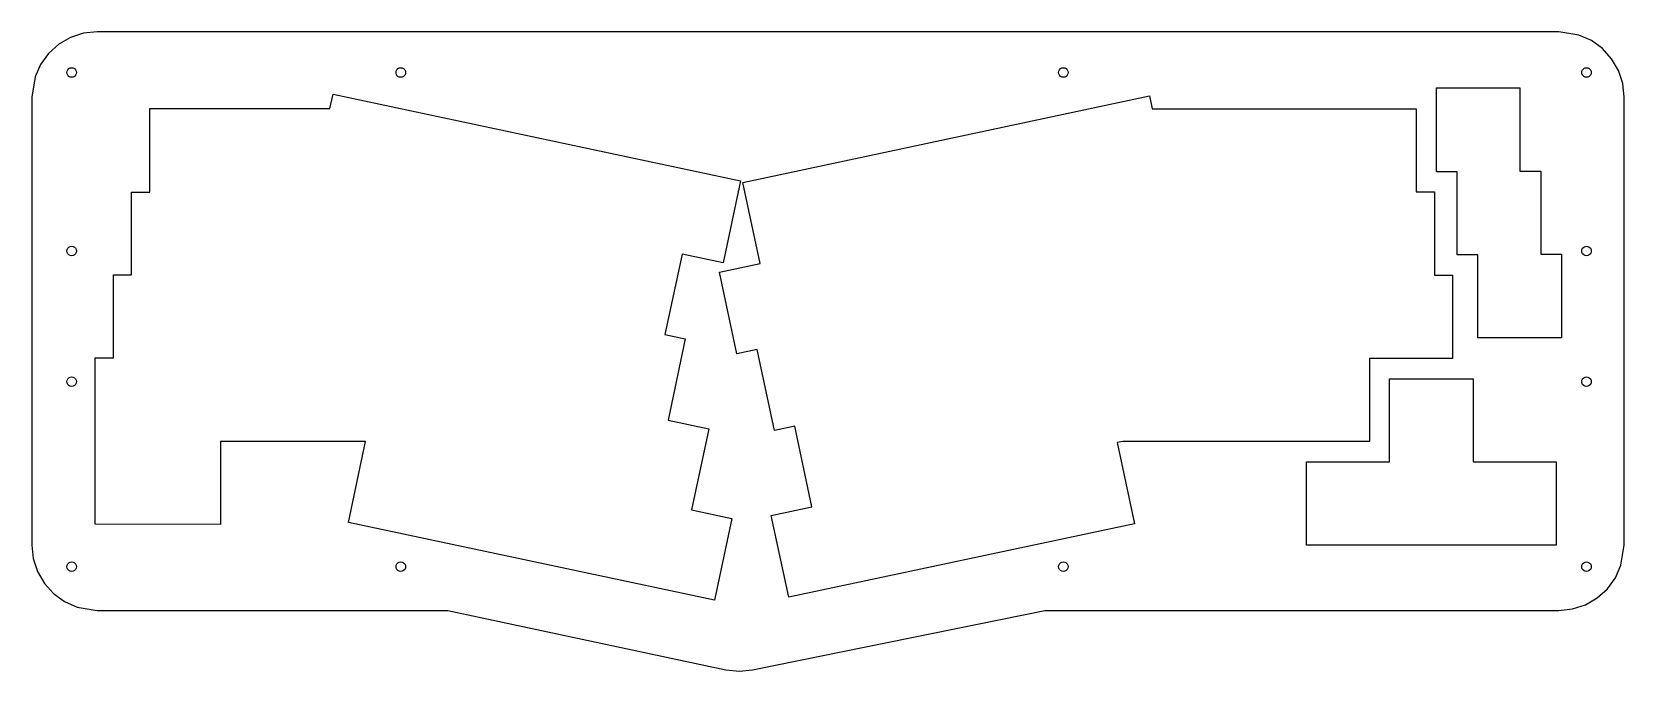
# Model space of a CAD drawing. Header units: metres. Extents: x -37 to 329, y -119 to 27.
import ezdxf

# ---------------------------------------------------------------- set-up
doc = ezdxf.new("R2010")
doc.units = ezdxf.units.M

msp = doc.modelspace()

# ---------------------------------------------------------------- linework, layer by layer
for p, q in [((-27.7417, 26.0479), (-30.4574, 24.48)), ((-24.7593, 27.0169), (-27.7417, 26.0479)), ((-21.6406, 27.3447), (-24.7593, 27.0169)), ((313.639, 27.3447), (-21.6406, 27.3447)), ((318.274, 26.6106), (313.639, 27.3447)), ((321.139, 25.3351), (318.274, 26.6106)), ((-32.7878, 22.3817), (-34.631, 19.8447)), ((-30.4574, 24.48), (-32.7878, 22.3817)), ((323.676, 23.4919), (321.139, 25.3351)), ((325.774, 21.1615), (323.676, 23.4919)), ((-34.631, 19.8447), (-35.9065, 16.98)), ((-28.6, 18), (-28.5462, 18.3399)), ((-28.5462, 18.3399), (-28.3899, 18.6466)), ((-28.3899, 18.6466), (-28.1466, 18.8899)), ((-28.1466, 18.8899), (-27.8399, 19.0462)), ((-27.8399, 19.0462), (-27.5, 19.1)), ((-27.5, 19.1), (-27.1601, 19.0462)), ((-27.1601, 19.0462), (-26.8534, 18.8899)), ((-26.8534, 18.8899), (-26.6101, 18.6466)), ((-26.6101, 18.6466), (-26.4538, 18.3399)), ((-26.4538, 18.3399), (-26.4, 18)), ((46.9, 18), (46.9538, 18.3399)), ((46.9538, 18.3399), (47.1101, 18.6466)), ((47.1101, 18.6466), (47.3534, 18.8899)), ((47.3534, 18.8899), (47.6601, 19.0462)), ((47.6601, 19.0462), (48, 19.1)), ((48, 19.1), (48.3399, 19.0462)), ((48.3399, 19.0462), (48.6466, 18.8899)), ((48.6466, 18.8899), (48.8899, 18.6466)), ((48.8899, 18.6466), (49.0462, 18.3399)), ((49.0462, 18.3399), (49.1, 18)), ((198.9, 18), (198.954, 18.3399)), ((198.954, 18.3399), (199.11, 18.6466)), ((199.11, 18.6466), (199.353, 18.8899)), ((199.353, 18.8899), (199.66, 19.0462)), ((199.66, 19.0462), (200, 19.1)), ((200, 19.1), (200.34, 19.0462)), ((200.34, 19.0462), (200.647, 18.8899)), ((200.647, 18.8899), (200.89, 18.6466)), ((200.89, 18.6466), (201.046, 18.3399)), ((201.046, 18.3399), (201.1, 18)), ((318.9, 18), (318.954, 18.3399)), ((318.954, 18.3399), (319.11, 18.6466)), ((319.11, 18.6466), (319.353, 18.8899)), ((319.353, 18.8899), (319.66, 19.0462)), ((319.66, 19.0462), (320, 19.1)), ((320, 19.1), (320.34, 19.0462)), ((320.34, 19.0462), (320.647, 18.8899)), ((320.647, 18.8899), (320.89, 18.6466)), ((320.89, 18.6466), (321.046, 18.3399)), ((321.046, 18.3399), (321.1, 18)), ((327.342, 18.4458), (325.774, 21.1615)), ((328.311, 15.4634), (327.342, 18.4458)), ((-35.9065, 16.98), (-36.6406, 12.3447)), ((-28.5462, 17.6601), (-28.6, 18)), ((-28.3899, 17.3534), (-28.5462, 17.6601)), ((-28.1466, 17.1101), (-28.3899, 17.3534)), ((-27.8399, 16.9538), (-28.1466, 17.1101)), ((-27.5, 16.9), (-27.8399, 16.9538)), ((-27.1601, 16.9538), (-27.5, 16.9)), ((-26.8534, 17.1101), (-27.1601, 16.9538)), ((-26.6101, 17.3534), (-26.8534, 17.1101)), ((-26.4538, 17.6601), (-26.6101, 17.3534)), ((-26.4, 18), (-26.4538, 17.6601)), ((46.9538, 17.6601), (46.9, 18)), ((47.1101, 17.3534), (46.9538, 17.6601)), ((47.3534, 17.1101), (47.1101, 17.3534)), ((47.6601, 16.9538), (47.3534, 17.1101)), ((48, 16.9), (47.6601, 16.9538)), ((48.3399, 16.9538), (48, 16.9)), ((48.6466, 17.1101), (48.3399, 16.9538)), ((48.8899, 17.3534), (48.6466, 17.1101)), ((49.0462, 17.6601), (48.8899, 17.3534)), ((49.1, 18), (49.0462, 17.6601)), ((198.954, 17.6601), (198.9, 18)), ((199.11, 17.3534), (198.954, 17.6601)), ((199.353, 17.1101), (199.11, 17.3534)), ((199.66, 16.9538), (199.353, 17.1101)), ((200, 16.9), (199.66, 16.9538)), ((200.34, 16.9538), (200, 16.9)), ((200.647, 17.1101), (200.34, 16.9538)), ((200.89, 17.3534), (200.647, 17.1101)), ((201.046, 17.6601), (200.89, 17.3534)), ((201.1, 18), (201.046, 17.6601)), ((318.954, 17.6601), (318.9, 18)), ((319.11, 17.3534), (318.954, 17.6601)), ((319.353, 17.1101), (319.11, 17.3534)), ((319.66, 16.9538), (319.353, 17.1101)), ((320, 16.9), (319.66, 16.9538)), ((320.34, 16.9538), (320, 16.9)), ((320.647, 17.1101), (320.34, 16.9538)), ((320.89, 17.3534), (320.647, 17.1101)), ((321.046, 17.6601), (320.89, 17.3534)), ((321.1, 18), (321.046, 17.6601)), ((328.639, 12.3447), (328.311, 15.4634)), ((-36.6406, 12.3447), (-36.6406, -90.5254)), ((31.7559, 9.71387), (32.4561, 13.0137)), ((32.4561, 13.0137), (125.956, -6.88672)), ((126.476, -7.24707), (219.756, 12.623)), ((219.756, 12.623), (220.366, 9.63379)), ((285.576, -4.81641), (285.596, 14.4434)), ((285.596, 14.4434), (304.736, 14.4434)), ((304.736, 14.4434), (304.736, -4.69629)), ((328.639, -90.5254), (328.639, 12.3447)), ((-9.58398, -9.44629), (-9.58398, 9.71387)), ((-9.58398, 9.71387), (31.7559, 9.71387)), ((220.366, 9.63379), (280.946, 9.66309)), ((280.946, 9.66309), (280.946, -9.43652)), ((125.956, -6.88672), (121.956, -25.6865)), ((130.446, -25.8564), (126.476, -7.24707)), ((290.336, -4.81641), (285.576, -4.81641)), ((290.336, -23.8662), (290.336, -4.81641)), ((304.736, -4.69629), (309.496, -4.69629)), ((309.496, -4.69629), (309.496, -23.7471)), ((-13.7637, -28.4971), (-13.7637, -9.44629)), ((-13.7637, -9.44629), (-9.58398, -9.44629)), ((280.946, -9.43652), (285.096, -9.43652)), ((285.096, -9.43652), (285.096, -28.5068)), ((-27.8399, -21.9538), (-27.5, -21.9)), ((-27.5, -21.9), (-27.1601, -21.9538)), ((319.66, -21.9538), (320, -21.9)), ((320, -21.9), (320.34, -21.9538)), ((-28.6, -23), (-28.5462, -22.6601)), ((-28.5462, -23.3399), (-28.6, -23)), ((-28.5462, -22.6601), (-28.3899, -22.3534)), ((-28.3899, -23.6466), (-28.5462, -23.3399)), ((-28.3899, -22.3534), (-28.1466, -22.1101)), ((-28.1466, -23.8899), (-28.3899, -23.6466)), ((-28.1466, -22.1101), (-27.8399, -21.9538)), ((-27.8399, -24.0462), (-28.1466, -23.8899)), ((-27.5, -24.1), (-27.8399, -24.0462)), ((-27.1601, -24.0462), (-27.5, -24.1)), ((-27.1601, -21.9538), (-26.8534, -22.1101)), ((-26.8534, -23.8899), (-27.1601, -24.0462)), ((-26.8534, -22.1101), (-26.6101, -22.3534)), ((-26.6101, -23.6466), (-26.8534, -23.8899)), ((-26.6101, -22.3534), (-26.4538, -22.6601)), ((-26.4538, -23.3399), (-26.6101, -23.6466)), ((-26.4538, -22.6601), (-26.4, -23)), ((-26.4, -23), (-26.4538, -23.3399)), ((112.556, -23.6865), (108.606, -42.1963)), ((121.956, -25.6865), (112.556, -23.6865)), ((295.086, -23.8662), (290.336, -23.8662)), ((295.086, -42.917), (295.086, -23.8662)), ((309.496, -23.7471), (314.246, -23.7471)), ((314.246, -23.7471), (314.246, -42.917)), ((318.9, -23), (318.954, -22.6601)), ((318.954, -23.3399), (318.9, -23)), ((318.954, -22.6601), (319.11, -22.3534)), ((319.11, -23.6466), (318.954, -23.3399)), ((319.11, -22.3534), (319.353, -22.1101)), ((319.353, -23.8899), (319.11, -23.6466)), ((319.353, -22.1101), (319.66, -21.9538)), ((319.66, -24.0462), (319.353, -23.8899)), ((320, -24.1), (319.66, -24.0462)), ((320.34, -24.0462), (320, -24.1)), ((320.34, -21.9538), (320.647, -22.1101)), ((320.647, -23.8899), (320.34, -24.0462)), ((320.647, -22.1101), (320.89, -22.3534)), ((320.89, -23.6466), (320.647, -23.8899)), ((320.89, -22.3534), (321.046, -22.6601)), ((321.046, -23.3399), (320.89, -23.6466)), ((321.046, -22.6601), (321.1, -23)), ((321.1, -23), (321.046, -23.3399)), ((-17.9336, -47.5469), (-17.9336, -28.4971)), ((-17.9336, -28.4971), (-13.7637, -28.4971)), ((121.106, -27.8467), (130.446, -25.8564)), ((125.086, -46.5967), (121.106, -27.8467)), ((285.096, -28.5068), (289.266, -28.5068)), ((289.266, -28.5068), (289.266, -47.6865)), ((108.606, -42.1963), (113.266, -43.1865)), ((113.266, -43.1865), (109.296, -61.8262)), ((314.246, -42.917), (295.086, -42.917)), ((129.776, -45.5967), (125.086, -46.5967)), ((133.736, -64.2266), (129.776, -45.5967)), ((-22.084, -85.7666), (-22.084, -47.5469)), ((-22.084, -47.5469), (-17.9336, -47.5469)), ((289.266, -47.6865), (270.216, -47.6865)), ((270.216, -47.6865), (270.216, -66.7363)), ((-28.6, -53), (-28.5462, -52.6601)), ((-28.5462, -53.3399), (-28.6, -53)), ((-28.5462, -52.6601), (-28.3899, -52.3534)), ((-28.3899, -53.6466), (-28.5462, -53.3399)), ((-28.3899, -52.3534), (-28.1466, -52.1101)), ((-28.1466, -53.8899), (-28.3899, -53.6466)), ((-28.1466, -52.1101), (-27.8399, -51.9538)), ((-27.8399, -54.0462), (-28.1466, -53.8899)), ((-27.8399, -51.9538), (-27.5, -51.9)), ((-27.5, -54.1), (-27.8399, -54.0462)), ((-27.5, -51.9), (-27.1601, -51.9538)), ((-27.1601, -54.0462), (-27.5, -54.1)), ((-27.1601, -51.9538), (-26.8534, -52.1101)), ((-26.8534, -53.8899), (-27.1601, -54.0462)), ((-26.8534, -52.1101), (-26.6101, -52.3534)), ((-26.6101, -53.6466), (-26.8534, -53.8899)), ((-26.6101, -52.3534), (-26.4538, -52.6601)), ((-26.4538, -53.3399), (-26.6101, -53.6466)), ((-26.4538, -52.6601), (-26.4, -53)), ((-26.4, -53), (-26.4538, -53.3399)), ((274.806, -71.377), (274.806, -52.3262)), ((274.806, -52.3262), (294.006, -52.3262)), ((294.006, -52.3262), (294.006, -71.3867)), ((318.9, -53), (318.954, -52.6601)), ((318.954, -53.3399), (318.9, -53)), ((318.954, -52.6601), (319.11, -52.3534)), ((319.11, -53.6466), (318.954, -53.3399)), ((319.11, -52.3534), (319.353, -52.1101)), ((319.353, -53.8899), (319.11, -53.6466)), ((319.353, -52.1101), (319.66, -51.9538)), ((319.66, -54.0462), (319.353, -53.8899)), ((319.66, -51.9538), (320, -51.9)), ((320, -54.1), (319.66, -54.0462)), ((320, -51.9), (320.34, -51.9538)), ((320.34, -54.0462), (320, -54.1)), ((320.34, -51.9538), (320.647, -52.1101)), ((320.647, -53.8899), (320.34, -54.0462)), ((320.647, -52.1101), (320.89, -52.3534)), ((320.89, -53.6466), (320.647, -53.8899)), ((320.89, -52.3534), (321.046, -52.6601)), ((321.046, -53.3399), (320.89, -53.6466)), ((321.046, -52.6601), (321.1, -53)), ((321.1, -53), (321.046, -53.3399)), ((109.296, -61.8262), (118.626, -63.8066)), ((118.626, -63.8066), (114.656, -82.4365)), ((138.376, -63.2363), (133.736, -64.2266)), ((142.326, -81.7363), (138.376, -63.2363)), ((6.63574, -66.7471), (6.62598, -85.7861)), ((39.9258, -66.7471), (6.63574, -66.7471)), ((35.9766, -85.3467), (39.9258, -66.7471)), ((213.636, -66.7363), (212.366, -67.0068)), ((212.366, -67.0068), (216.316, -85.627)), ((270.216, -66.7363), (213.636, -66.7363)), ((255.786, -90.5566), (255.786, -71.377)), ((255.786, -71.377), (274.806, -71.377)), ((294.006, -71.3867), (313.076, -71.3867)), ((313.076, -71.3867), (313.076, -90.5566)), ((114.656, -82.4365), (123.976, -84.417)), ((132.976, -83.7266), (142.326, -81.7363)), ((136.986, -102.517), (132.976, -83.7266)), ((6.62598, -85.7861), (-22.084, -85.7666)), ((119.996, -103.217), (35.9766, -85.3467)), ((123.976, -84.417), (119.996, -103.217)), ((216.316, -85.627), (136.986, -102.517)), ((-36.6406, -90.5254), (-36.3128, -93.6441)), ((313.076, -90.5566), (255.786, -90.5566)), ((327.905, -95.1606), (328.639, -90.5254)), ((-36.3128, -93.6441), (-35.3438, -96.6264)), ((-28.5462, -95.1601), (-28.3899, -94.8534)), ((-28.3899, -94.8534), (-28.1466, -94.6101)), ((-28.1466, -94.6101), (-27.8399, -94.4538)), ((-27.8399, -94.4538), (-27.5, -94.4)), ((-27.5, -94.4), (-27.1601, -94.4538)), ((-27.1601, -94.4538), (-26.8534, -94.6101)), ((-26.8534, -94.6101), (-26.6101, -94.8534)), ((-26.6101, -94.8534), (-26.4538, -95.1601)), ((46.9538, -95.1601), (47.1101, -94.8534)), ((47.1101, -94.8534), (47.3534, -94.6101)), ((47.3534, -94.6101), (47.6601, -94.4538)), ((47.6601, -94.4538), (48, -94.4)), ((48, -94.4), (48.3399, -94.4538)), ((48.3399, -94.4538), (48.6466, -94.6101)), ((48.6466, -94.6101), (48.8899, -94.8534)), ((48.8899, -94.8534), (49.0462, -95.1601)), ((198.954, -95.1601), (199.11, -94.8534)), ((199.11, -94.8534), (199.353, -94.6101)), ((199.353, -94.6101), (199.66, -94.4538)), ((199.66, -94.4538), (200, -94.4)), ((200, -94.4), (200.34, -94.4538)), ((200.34, -94.4538), (200.647, -94.6101)), ((200.647, -94.6101), (200.89, -94.8534)), ((200.89, -94.8534), (201.046, -95.1601)), ((318.954, -95.1601), (319.11, -94.8534)), ((319.11, -94.8534), (319.353, -94.6101)), ((319.353, -94.6101), (319.66, -94.4538)), ((319.66, -94.4538), (320, -94.4)), ((320, -94.4), (320.34, -94.4538)), ((320.34, -94.4538), (320.647, -94.6101)), ((320.647, -94.6101), (320.89, -94.8534)), ((320.89, -94.8534), (321.046, -95.1601)), ((-35.3438, -96.6264), (-33.7759, -99.3422)), ((-28.6, -95.5), (-28.5462, -95.1601)), ((-28.5462, -95.8399), (-28.6, -95.5)), ((-28.3899, -96.1466), (-28.5462, -95.8399)), ((-28.1466, -96.3899), (-28.3899, -96.1466)), ((-27.8399, -96.5462), (-28.1466, -96.3899)), ((-27.5, -96.6), (-27.8399, -96.5462)), ((-27.1601, -96.5462), (-27.5, -96.6)), ((-26.8534, -96.3899), (-27.1601, -96.5462)), ((-26.6101, -96.1466), (-26.8534, -96.3899)), ((-26.4538, -95.8399), (-26.6101, -96.1466)), ((-26.4538, -95.1601), (-26.4, -95.5)), ((-26.4, -95.5), (-26.4538, -95.8399)), ((46.9, -95.5), (46.9538, -95.1601)), ((46.9538, -95.8399), (46.9, -95.5)), ((47.1101, -96.1466), (46.9538, -95.8399)), ((47.3534, -96.3899), (47.1101, -96.1466)), ((47.6601, -96.5462), (47.3534, -96.3899)), ((48, -96.6), (47.6601, -96.5462)), ((48.3399, -96.5462), (48, -96.6)), ((48.6466, -96.3899), (48.3399, -96.5462)), ((48.8899, -96.1466), (48.6466, -96.3899)), ((49.0462, -95.8399), (48.8899, -96.1466)), ((49.0462, -95.1601), (49.1, -95.5)), ((49.1, -95.5), (49.0462, -95.8399)), ((198.9, -95.5), (198.954, -95.1601)), ((198.954, -95.8399), (198.9, -95.5)), ((199.11, -96.1466), (198.954, -95.8399)), ((199.353, -96.3899), (199.11, -96.1466)), ((199.66, -96.5462), (199.353, -96.3899)), ((200, -96.6), (199.66, -96.5462)), ((200.34, -96.5462), (200, -96.6)), ((200.647, -96.3899), (200.34, -96.5462)), ((200.89, -96.1466), (200.647, -96.3899)), ((201.046, -95.8399), (200.89, -96.1466)), ((201.046, -95.1601), (201.1, -95.5)), ((201.1, -95.5), (201.046, -95.8399)), ((318.9, -95.5), (318.954, -95.1601)), ((318.954, -95.8399), (318.9, -95.5)), ((319.11, -96.1466), (318.954, -95.8399)), ((319.353, -96.3899), (319.11, -96.1466)), ((319.66, -96.5462), (319.353, -96.3899)), ((320, -96.6), (319.66, -96.5462)), ((320.34, -96.5462), (320, -96.6)), ((320.647, -96.3899), (320.34, -96.5462)), ((320.89, -96.1466), (320.647, -96.3899)), ((321.046, -95.8399), (320.89, -96.1466)), ((321.046, -95.1601), (321.1, -95.5)), ((321.1, -95.5), (321.046, -95.8399)), ((324.786, -100.562), (326.629, -98.0254)), ((326.629, -98.0254), (327.905, -95.1606)), ((-33.7759, -99.3422), (-31.6776, -101.673)), ((-31.6776, -101.673), (-29.1406, -103.516)), ((322.455, -102.661), (324.786, -100.562)), ((-29.1406, -103.516), (-26.2759, -104.791)), ((-26.2759, -104.791), (-21.6406, -105.525)), ((-21.6406, -105.525), (58.7865, -105.525)), ((58.7865, -105.525), (122.541, -119.164)), ((128.673, -119.194), (195.771, -105.525)), ((195.771, -105.525), (313.639, -105.525)), ((313.639, -105.525), (316.757, -105.198)), ((316.757, -105.198), (319.74, -104.229)), ((319.74, -104.229), (322.455, -102.661)), ((122.541, -119.164), (125.659, -119.496)), ((125.659, -119.496), (128.673, -119.194))]:
    msp.add_line(p, q)

doc.saveas('drawing.dxf')
